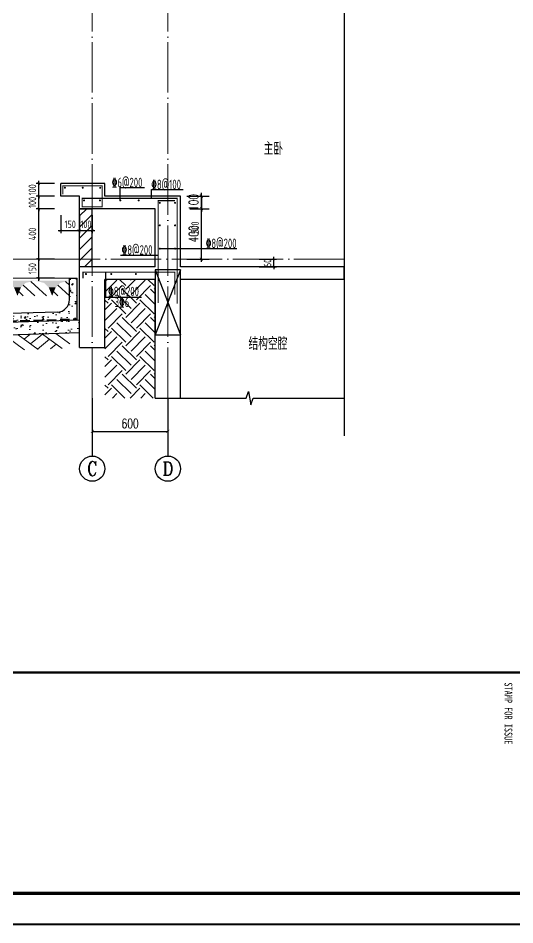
# Model space of a CAD drawing. Extents: x -1058961 to 23600, y -449123 to 2751847.
# Drawn here: x -124249 to -120308, y -38176 to -30993 of the extents above; entities that cross this region are included whole.
import ezdxf
from ezdxf.enums import TextEntityAlignment as Align

# ---------------------------------------------------------------- set-up
doc = ezdxf.new("R2010")
doc.units = 0
doc.header["$LTSCALE"] = 1000
doc.linetypes.add('DASH', pattern=[0.35, 0.25, -0.1])
doc.linetypes.add('DOTE', pattern=[2.42, 2, -0.2, 0.02, -0.2])
doc.layers.get('0').update_dxf_attribs({"linetype": 'CONTINUOUS'})
doc.layers.get('DEFPOINTS').update_dxf_attribs({"linetype": 'CONTINUOUS'})
for name, color, linetype in [('A-AXIS_TEXT', 7, 'CONTINUOUS'), ('AXIS', 3, 'CONTINUOUS'), ('COLUMN', 4, 'CONTINUOUS'), ('DIM', 2, 'CONTINUOUS'), ('DIM_SYMB', 3, 'CONTINUOUS'), ('PUB_DIM', 3, 'CONTINUOUS'), ('PUB_TEXT', 2, 'CONTINUOUS'), ('REIN', 6, 'CONTINUOUS'), ('S-大样-砼线', 7, 'CONTINUOUS'), ('S-引出线', 40, 'CONTINUOUS'), ('TEXT', 2, 'CONTINUOUS'), ('WALL', 5, 'CONTINUOUS'), ('yichutu', 7, 'CONTINUOUS')]:
    doc.layers.add(name, color=color, linetype=linetype)
for name, color, linetype, lineweight in [('AXIS_TEXT', 7, 'CONTINUOUS', 20), ('DOTE', 19, 'DOTE', 9), ('PUB_HATCH', 8, 'CONTINUOUS', 9), ('图框', 9, 'CONTINUOUS', 18), ('填充', 251, 'CONTINUOUS', 5), ('立面-中轮廓线', 30, 'CONTINUOUS', 35), ('粉刷', 251, 'CONTINUOUS', 9)]:
    doc.layers.add(name, color=color, linetype=linetype, lineweight=lineweight)
doc.styles.add('_TCH_AXIS', font='COMPLEX', dxfattribs={"bigfont": 'GBCBIG'})
doc.styles.add('_TCH_DIM_T3', font='SIMPLEX', dxfattribs={"width": 0.705882, "bigfont": 'GBCBIG'})
doc.styles.add('COMPLEX', font='COMPLEX')
doc.styles.add('TSSD_DIMENSION', font='Tssdeng.shx', dxfattribs={"width": 0.7, "bigfont": 'tssdchn.shx'})
doc.styles.add('TSSD_REIN', font='tssdeng.shx', dxfattribs={"width": 0.7, "height": 300, "bigfont": 'tssdchn.shx'})
doc.styles.add('建筑图签-1', font='simhei.ttf', dxfattribs={"width": 0.7})
doc.dimstyles.new('_TCH_ARCH&&25', dxfattribs={"dimtxt": 74.375, "dimasz": 25, "dimexe": 62.5, "dimexo": 75, "dimgap": 25, "dimtad": 1, "dimdec": 0, "dimzin": 0, "dimdsep": 46, "dimtxsty": '_TCH_DIM_T3', "dimblk": 'ARCHTICK', "dimcen": 0.09, "dimclrt": 7, "dimazin": 0, "dimtfac": 1, "dimtdec": 0, "dimtix": 1, "dimtmove": 2, "dimatfit": 3, "dimldrblk": 'ARCHTICK', "dimfxl": 0, "dimtolj": 1, "dimtzin": 0, "dimarcsym": 0})
doc.dimstyles.new('TSSD_20_20', dxfattribs={"dimtxt": 60, "dimasz": 20, "dimexe": 20, "dimexo": 50, "dimgap": 20, "dimtad": 1, "dimdec": 0, "dimzin": 0, "dimdsep": 46, "dimtxsty": 'TSSD_DIMENSION', "dimblk": 'ARCHTICK', "dimblk1": 'ARCHTICK', "dimblk2": 'ARCHTICK', "dimcen": 0, "dimdle": 20, "dimclrt": 7, "dimadec": 0, "dimazin": 0, "dimtfac": 1, "dimtdec": 0, "dimtix": 1, "dimtmove": 2, "dimatfit": 3, "dimfxl": 0, "dimtolj": 1, "dimtzin": 0, "dimarcsym": 0})
pattern_1 = [(50, (28072.99, 249033.25), (143.452037, -12.550427), [15, -165]), (355, (28072.99, 249033.25), (-27.750267, 150.438427), [12, -132]), (100.4514, (28084.94, 249032.2), (115.701876, 137.88791), [12.74804, -140.22842]), (46.1842, (28072.99, 249073.25), (213.44821, -33.1038), [22.5, -247.5]), (96.6356, (28090.77, 249070.5), (186.93254, 194.82357), [19.12206, -210.3426]), (351.1842, (28072.99, 249073.25), (186.93239, 194.82372), [18, -198]), (21, (28092.99, 249063.25), (119.38141, -80.52378), [15, -165]), (326, (28092.99, 249063.25), (48.663066, 145.03001), [12, -132]), (71.4514, (28102.93, 249056.54), (168.044526, 64.5061), [12.74804, -140.22842]), (37.5, (28072.986, 249033.25), (2.431971, 66.578771), [0, -130.4, 0, -134, 0, -132.5]), (7.5, (28072.986, 249033.25), (52.613907, 78.882342), [0, -76.4, 0, -127.4, 0, -50.5]), (327.5, (28028.386, 249033.25), (106.764487, -4.510974), [0, -50, 0, -156, 0, -207]), (317.5, (28008.39, 249033.25), (116.637234, 20.020996), [0, -65, 0, -103.6, 0, -147])]

# ---------------------------------------------------------------- blocks, each defined once
blk = doc.blocks.new('$LINEPAT$素土夯实')
at = {"color": 0}
for p, q in [((0, -210), (210, 0)), ((120, -300), (420, 0)), ((420, 0), (608, -188)), ((495, -300), (795, 0)), ((615, 0), (705, -90)), ((315, -105), (502, -293)), ((210, -210), (300, -300)), ((705, -300), (795, -210))]:
    blk.add_line(p, q, dxfattribs=at)
blk = doc.blocks.new('$LinePat$自然土壤')
at = {"color": 0}
for p, q in [((0, -90), (71, -19)), ((0, -300), (211, -89)), ((420, -300), (630, -90)), ((210, -300), (286, -224))]:
    blk.add_line(p, q, dxfattribs=at)
for points in [[(0, 0), (630, 0), (168, -45), (462, -45)], [(168, -45), (462, -45), (252, -132), (378, -132)], [(252, -132), (378, -132), (315, -300)]]:
    blk.add_solid(points, dxfattribs=at)
blk = doc.blocks.new('sanshui')
at = {"layer": '粉刷'}
h = blk.add_hatch(dxfattribs=at)
h.set_pattern_fill('混凝土', color=256, scale=20)
h.set_pattern_definition(pattern_1)
edge = h.paths.add_edge_path()
edge.add_line((346317.8, 427329.6), (346257.8, 427329.6))
edge.add_line((346257.8, 427329.6), (346257.8, 427160.3))
edge.add_arc((346157.8, 427160.3), 100, 271.71836, 360, ccw=False)
edge.add_line((346160.8, 427060.3), (345137.8, 427029.6))
edge.add_line((345137.8, 427029.6), (345137.8, 426969.6))
edge.add_line((345137.8, 426969.6), (346317.8, 427005))
edge.add_line((346317.8, 427005), (346317.8, 427329.6))
h = blk.add_hatch(dxfattribs=at)
h.set_pattern_fill('混凝土', color=256, scale=20)
h.set_pattern_definition(pattern_1)
h.paths.add_polyline_path([(346337.8, 426895.6), (346337.8, 426995.6), (345037.8, 426956.6), (345037.8, 426856.6)])
at = {"layer": 'COLUMN'}
for p, q in [((346257.8, 427329.6), (346317.8, 427329.6)), ((346257.8, 427160.3), (346257.8, 427329.6)), ((346317.8, 426995), (346317.8, 427329.6)), ((346160.8, 427060.3), (345137.8, 427029.6)), ((346338.1, 426995.6), (345037.8, 426956.6)), ((345137.8, 426959.6), (345137.8, 427029.6)), ((345037.8, 426856.6), (345037.8, 426956.6)), ((346338.1, 426895.6), (345037.8, 426856.6))]:
    blk.add_line(p, q, dxfattribs=at)
blk.add_arc((346157.8, 427160.3), 100, 271.71836, 0, dxfattribs=at)
at = {"layer": '立面-中轮廓线', "linetype": 'DASH', "ltscale": 0.3}
blk.add_lwpolyline([(345027.8, 426856.6), (345027.8, 426966.3), (346317.8, 427005)], dxfattribs=at)
at = {"layer": '粉刷'}
blk.add_line((344881.5, 427329.6), (346257.8, 427329.6), dxfattribs=at)
at = {"layer": '粉刷', "yscale": 0.4, "zscale": 0.4}
for name, p, xscale, rotation in [('$LinePat$自然土壤', (345156.8, 427309.6), -0.4369306507241237, 359.9999999999903), ('$LinePat$自然土壤', (345432, 427309.6), -0.4369306507241237, 359.9999999999903), ('$LinePat$自然土壤', (345707.3, 427309.6), -0.4369306507241237, 359.9999999999903), ('$LinePat$自然土壤', (345982.6, 427309.6), -0.4369306507241237, 359.9999999999903), ('$LinePat$自然土壤', (346257.8, 427309.6), -0.4369306507241237, 359.9999999999903), ('$LINEPAT$素土夯实', (346257.8, 426893.2), -0.5117605352322558, 1.718358001643932), ('$LINEPAT$素土夯实', (345444.5, 426868.8), -0.5117605352322558, 1.718358001643932), ('$LINEPAT$素土夯实', (345851.2, 426881), -0.5117605352322558, 1.718358001643932)]:
    blk.add_blockref(name, p, dxfattribs=dict(at, xscale=xscale, rotation=rotation))
blk = doc.blocks.new('GFDDDDRG')
at = {"layer": '图框'}
blk.add_lwpolyline([(923310, -107437), (923310, -159999), (893610, -159999), (893610, -107437)], close=True, dxfattribs=at)
blk.add_lwpolyline([(923310, -107437), (923310, -159999), (893610, -159999), (893610, -107437)], close=True, dxfattribs=at)
at = {"layer": '图框', "const_width": 50}
blk.add_lwpolyline([(894110, -159499), (922810, -159499), (922810, -108687), (894110, -108687)], close=True, dxfattribs=at)
at = {"layer": '图框', "const_width": 35}
blk.add_lwpolyline([(894110, -156002), (922810, -156002)], dxfattribs=at)
at = {"layer": '图框', "style": '建筑图签-1', "width": 0.7}
blk.add_text('STAMP FOR ISSUE', height=125, rotation=270, dxfattribs=at).set_placement((909150, -156158))
blk = doc.blocks.new('yct-1051-594-26275-14850-25-1002.0')
at = {"layer": 'yichutu', "color": 7}
blk.add_lwpolyline([(0, 0), (0, 14850), (26275, 14850), (26275, 0)], close=True, dxfattribs=at)
blk = doc.blocks.new('_ArchTick')
at = {"color": 0, "linetype": 'ByBlock', "const_width": 0.15}
blk.add_lwpolyline([(-0.5, -0.5), (0.5, 0.5)], dxfattribs=at)
blk = doc.blocks.new('*D2456')
at = {"layer": 'DEFPOINTS', "color": 0}
for p in [(-122386.3, -32903.1), (-122386.3, -32963.1), (-122220.3, -32903.1)]:
    blk.add_point(p, dxfattribs=at)
at = {"layer": 'DIM', "color": 0, "lineweight": -2}
for p, q in [((-122220.3, -32903.1), (-122220.3, -32883.1)), ((-122336.3, -32903.1), (-122200.3, -32903.1)), ((-122336.3, -32963.1), (-122200.3, -32963.1)), ((-122220.3, -32963.1), (-122220.3, -32903.1)), ((-122220.3, -32963.1), (-122220.3, -32983.1))]:
    blk.add_line(p, q, dxfattribs=at)
at = {"layer": 'DIM', "color": 0, "lineweight": -2, "xscale": 20, "yscale": 20, "zscale": 20}
for p, rotation in [((-122220.3, -32903.1), 270), ((-122220.3, -32963.1), 90)]:
    blk.add_blockref('_ArchTick', p, dxfattribs=dict(at, rotation=rotation))
at = {"layer": 'DIM', "color": 7, "insert": (-122270.3, -32933.1), "char_height": 60, "attachment_point": 5, "rotation": 90, "style": 'TSSD_DIMENSION'}
blk.add_mtext('\\A1;60', dxfattribs=at)
blk = doc.blocks.new('*D1473')
at = {"layer": 'DEFPOINTS', "color": 0}
for p in [(-123910.5, -32503.1), (-123760.5, -32503.1), (-123760.5, -32676.8)]:
    blk.add_point(p, dxfattribs=at)
at = {"layer": 'DIM', "color": 0, "lineweight": -2}
for p, q in [((-123910.5, -32553.1), (-123910.5, -32696.8)), ((-123760.5, -32553.1), (-123760.5, -32696.8)), ((-123930.5, -32676.8), (-123740.5, -32676.8))]:
    blk.add_line(p, q, dxfattribs=at)
at = {"layer": 'DIM', "color": 0, "lineweight": -2, "xscale": 20, "yscale": 20, "zscale": 20, "rotation": 180}
blk.add_blockref('_ArchTick', (-123910.5, -32676.8), dxfattribs=at)
at = {"layer": 'DIM', "color": 0, "lineweight": -2, "xscale": 20, "yscale": 20, "zscale": 20}
blk.add_blockref('_ArchTick', (-123760.5, -32676.8), dxfattribs=at)
at = {"layer": 'DIM', "color": 7, "insert": (-123835.5, -32626.8), "char_height": 60, "attachment_point": 5, "style": 'TSSD_DIMENSION'}
blk.add_mtext('\\A1;150', dxfattribs=at)
blk = doc.blocks.new('*D1474')
at = {"layer": 'DEFPOINTS', "color": 0}
for p in [(-123760.5, -32503.1), (-123660.5, -32503.1), (-123660.5, -32676.8)]:
    blk.add_point(p, dxfattribs=at)
at = {"layer": 'DIM', "color": 0, "lineweight": -2}
for p, q in [((-123760.5, -32553.1), (-123760.5, -32696.8)), ((-123660.5, -32553.1), (-123660.5, -32696.8)), ((-123760.5, -32676.8), (-123780.5, -32676.8)), ((-123760.5, -32676.8), (-123660.5, -32676.8)), ((-123660.5, -32676.8), (-123640.5, -32676.8))]:
    blk.add_line(p, q, dxfattribs=at)
at = {"layer": 'DIM', "color": 0, "lineweight": -2, "xscale": 20, "yscale": 20, "zscale": 20}
blk.add_blockref('_ArchTick', (-123760.5, -32676.8), dxfattribs=at)
at = {"layer": 'DIM', "color": 0, "lineweight": -2, "xscale": 20, "yscale": 20, "zscale": 20, "rotation": 180}
blk.add_blockref('_ArchTick', (-123660.5, -32676.8), dxfattribs=at)
at = {"layer": 'DIM', "color": 7, "insert": (-123710.5, -32626.8), "char_height": 60, "attachment_point": 5, "style": 'TSSD_DIMENSION'}
blk.add_mtext('\\A1;100', dxfattribs=at)
blk = doc.blocks.new('*D1475')
at = {"layer": 'AXIS', "color": 0, "lineweight": -2}
for p, q in [((-123660.5, -34078.1), (-123660.5, -34329.7)), ((-123060.5, -34078.1), (-123060.5, -34329.7)), ((-123660.5, -34267.2), (-123060.5, -34267.2))]:
    blk.add_line(p, q, dxfattribs=at)
at = {"layer": 'DEFPOINTS', "color": 0}
for p in [(-123660.5, -34003.1), (-123060.5, -34003.1), (-123060.5, -34267.2)]:
    blk.add_point(p, dxfattribs=at)
at = {"layer": 'AXIS', "color": 0, "lineweight": -2, "xscale": 25, "yscale": 25, "zscale": 25, "rotation": 180}
blk.add_blockref('_ArchTick', (-123660.5, -34267.2), dxfattribs=at)
at = {"layer": 'AXIS', "color": 0, "lineweight": -2, "xscale": 25, "yscale": 25, "zscale": 25}
blk.add_blockref('_ArchTick', (-123060.5, -34267.2), dxfattribs=at)
at = {"layer": 'AXIS', "color": 7, "insert": (-123360.5, -34205), "char_height": 74.38, "attachment_point": 5, "style": '_TCH_DIM_T3'}
blk.add_mtext('\\A1;600', dxfattribs=at)
blk = doc.blocks.new('*D1486')
at = {"layer": 'DEFPOINTS', "color": 0}
for p in [(-124085.1, -32303.1), (-123910.5, -32303.1), (-123910.5, -32403.1)]:
    blk.add_point(p, dxfattribs=at)
at = {"layer": 'DIM', "color": 0, "lineweight": -2}
for p, q in [((-123960.5, -32303.1), (-124105.1, -32303.1)), ((-124085.1, -32303.1), (-124085.1, -32283.1)), ((-124085.1, -32403.1), (-124085.1, -32303.1)), ((-123960.5, -32403.1), (-124105.1, -32403.1)), ((-124085.1, -32403.1), (-124085.1, -32423.1))]:
    blk.add_line(p, q, dxfattribs=at)
at = {"layer": 'DIM', "color": 0, "lineweight": -2, "xscale": 20, "yscale": 20, "zscale": 20}
for p, rotation in [((-124085.1, -32303.1), 270), ((-124085.1, -32403.1), 90)]:
    blk.add_blockref('_ArchTick', p, dxfattribs=dict(at, rotation=rotation))
at = {"layer": 'DIM', "color": 7, "insert": (-124135.1, -32353.1), "char_height": 60, "attachment_point": 5, "rotation": 90, "style": 'TSSD_DIMENSION'}
blk.add_mtext('\\A1;100', dxfattribs=at)
blk = doc.blocks.new('*D1487')
at = {"layer": 'DEFPOINTS', "color": 0}
for p in [(-124085.1, -32403.1), (-123910.5, -32403.1), (-123910.5, -32503.1)]:
    blk.add_point(p, dxfattribs=at)
at = {"layer": 'DIM', "color": 0, "lineweight": -2}
for p, q in [((-124085.1, -32403.1), (-124085.1, -32383.1)), ((-123960.5, -32403.1), (-124105.1, -32403.1)), ((-124085.1, -32503.1), (-124085.1, -32403.1)), ((-123960.5, -32503.1), (-124105.1, -32503.1)), ((-124085.1, -32503.1), (-124085.1, -32523.1))]:
    blk.add_line(p, q, dxfattribs=at)
at = {"layer": 'DIM', "color": 0, "lineweight": -2, "xscale": 20, "yscale": 20, "zscale": 20}
for p, rotation in [((-124085.1, -32403.1), 270), ((-124085.1, -32503.1), 90)]:
    blk.add_blockref('_ArchTick', p, dxfattribs=dict(at, rotation=rotation))
at = {"layer": 'DIM', "color": 7, "insert": (-124135.1, -32453.1), "char_height": 60, "attachment_point": 5, "rotation": 90, "style": 'TSSD_DIMENSION'}
blk.add_mtext('\\A1;100', dxfattribs=at)
blk = doc.blocks.new('*D1488')
at = {"layer": 'DEFPOINTS', "color": 0}
for p in [(-124085.1, -32903.1), (-123910.5, -32903.1), (-123910.5, -33053.1)]:
    blk.add_point(p, dxfattribs=at)
at = {"layer": 'DIM', "color": 0, "lineweight": -2}
for p, q in [((-124085.1, -33073.1), (-124085.1, -32883.1)), ((-123960.5, -32903.1), (-124105.1, -32903.1)), ((-123960.5, -33053.1), (-124105.1, -33053.1))]:
    blk.add_line(p, q, dxfattribs=at)
at = {"layer": 'DIM', "color": 0, "lineweight": -2, "xscale": 20, "yscale": 20, "zscale": 20}
for p, rotation in [((-124085.1, -32903.1), 90), ((-124085.1, -33053.1), 270)]:
    blk.add_blockref('_ArchTick', p, dxfattribs=dict(at, rotation=rotation))
at = {"layer": 'DIM', "color": 7, "insert": (-124135.1, -32978.1), "char_height": 60, "attachment_point": 5, "rotation": 90, "style": 'TSSD_DIMENSION'}
blk.add_mtext('\\A1;150', dxfattribs=at)
blk = doc.blocks.new('*D1489')
at = {"layer": 'DEFPOINTS', "color": 0}
for p in [(-122960.5, -32403.1), (-122794.5, -32403.1), (-122960.5, -32903.1)]:
    blk.add_point(p, dxfattribs=at)
at = {"layer": 'DIM', "color": 0, "lineweight": -2}
for p, q in [((-122794.5, -32923.1), (-122794.5, -32383.1)), ((-122910.5, -32403.1), (-122774.5, -32403.1)), ((-122910.5, -32903.1), (-122774.5, -32903.1))]:
    blk.add_line(p, q, dxfattribs=at)
at = {"layer": 'DIM', "color": 0, "lineweight": -2, "xscale": 20, "yscale": 20, "zscale": 20}
for p, rotation in [((-122794.5, -32403.1), 90), ((-122794.5, -32903.1), 270)]:
    blk.add_blockref('_ArchTick', p, dxfattribs=dict(at, rotation=rotation))
at = {"layer": 'DIM', "color": 7, "insert": (-122844.5, -32653.1), "char_height": 60, "attachment_point": 5, "rotation": 90, "style": 'TSSD_DIMENSION'}
blk.add_mtext('\\A1;500', dxfattribs=at)
blk = doc.blocks.new('_AXISO')
blk.add_circle((0, 0), 0.5)
at = {"layer": 'A-AXIS_TEXT', "style": 'COMPLEX', "width": 1.041667}
blk.add_attdef('A', text='', height=0.56, dxfattribs=at).set_placement((-0.25, -0.28), (0.25, -0.28), align=Align.FIT)
blk = doc.blocks.new('*D1211')
at = {"layer": 'DEFPOINTS', "color": 0}
for p in [(938.6, 1000), (1104.6, 1000), (938.6, 600)]:
    blk.add_point(p, dxfattribs=at)
at = {"layer": 'PUB_DIM', "color": 0, "lineweight": -2}
for p, q in [((1013.6, 1000), (1167.1, 1000)), ((1104.6, 600), (1104.6, 1000)), ((1013.6, 600), (1167.1, 600))]:
    blk.add_line(p, q, dxfattribs=at)
at = {"layer": 'PUB_DIM', "color": 0, "lineweight": -2, "xscale": 25, "yscale": 25, "zscale": 25}
for p, rotation in [((1104.6, 1000), 90), ((1104.6, 600), 270)]:
    blk.add_blockref('_ArchTick', p, dxfattribs=dict(at, rotation=rotation))
at = {"layer": 'PUB_DIM', "color": 7, "insert": (1042.4, 800), "char_height": 74.38, "attachment_point": 5, "rotation": 90, "style": '_TCH_DIM_T3'}
blk.add_mtext('\\A1;400', dxfattribs=at)
blk = doc.blocks.new('*D1212')
at = {"layer": 'DEFPOINTS', "color": 0}
for p in [(938.6, 1100), (938.6, 1000), (1104.6, 1000)]:
    blk.add_point(p, dxfattribs=at)
at = {"layer": 'PUB_DIM', "color": 0, "lineweight": -2}
for p, q in [((1013.6, 1100), (1167.1, 1100)), ((1104.6, 1100), (1104.6, 1125)), ((1104.6, 1100), (1104.6, 1000)), ((1013.6, 1000), (1167.1, 1000)), ((1104.6, 1000), (1104.6, 975))]:
    blk.add_line(p, q, dxfattribs=at)
at = {"layer": 'PUB_DIM', "color": 0, "lineweight": -2, "xscale": 25, "yscale": 25, "zscale": 25}
for p, rotation in [((1104.6, 1100), 270), ((1104.6, 1000), 90)]:
    blk.add_blockref('_ArchTick', p, dxfattribs=dict(at, rotation=rotation))
at = {"layer": 'PUB_DIM', "color": 7, "insert": (1042.4, 1050), "char_height": 74.38, "attachment_point": 5, "rotation": 90, "style": '_TCH_DIM_T3'}
blk.add_mtext('\\A1;100', dxfattribs=at)
blk = doc.blocks.new('*D3230')
at = {"layer": 'DEFPOINTS', "color": 0}
for p in [(-124085.1, -32503.1), (-123910.5, -32503.1), (-123910.5, -32903.1)]:
    blk.add_point(p, dxfattribs=at)
at = {"layer": 'DIM', "color": 0, "lineweight": -2}
for p, q in [((-123960.5, -32503.1), (-124105.1, -32503.1)), ((-124085.1, -32923.1), (-124085.1, -32483.1)), ((-123960.5, -32903.1), (-124105.1, -32903.1))]:
    blk.add_line(p, q, dxfattribs=at)
at = {"layer": 'DIM', "color": 0, "lineweight": -2, "xscale": 20, "yscale": 20, "zscale": 20}
for p, rotation in [((-124085.1, -32503.1), 90), ((-124085.1, -32903.1), 270)]:
    blk.add_blockref('_ArchTick', p, dxfattribs=dict(at, rotation=rotation))
at = {"layer": 'DIM', "color": 7, "insert": (-124135.1, -32703.1), "char_height": 60, "attachment_point": 5, "rotation": 90, "style": 'TSSD_DIMENSION'}
blk.add_mtext('\\A1;400', dxfattribs=at)
blk = doc.blocks.new('A$C0D001929')
at = {"layer": 'REIN', "const_width": 9}
for points in [[(4.5, 1114), (4.5, 1181.3), (316.6, 1181.3), (316.6, 1015.2), (159.3, 1015.2), (159.3, 1082.5), (911.9, 1082.5), (911.9, 247.5)], [(165.3, 447.6), (165.3, 497.9), (893.7, 497.9), (893.7, 318.4)]]:
    blk.add_lwpolyline(points, dxfattribs=at)
at = {"layer": 'REIN', "const_width": 8}
for points in [[(17.7, 1166.6, 1), (25.7, 1166.6, 1)], [(159.3, 1166.6, 1), (167.3, 1166.6, 1)], [(297.5, 1165.7, 1), (305.5, 1165.7, 1)], [(169.5, 1065.8, 1), (177.5, 1065.8, 1)], [(295.4, 1065.8, 1), (303.4, 1065.8, 1)], [(456.9, 1065.8, 1), (464.9, 1065.8, 1)], [(602.9, 1065.8, 1), (610.9, 1065.8, 1)], [(770.5, 1046.6, 1), (778.5, 1046.6, 1)], [(891.3, 1046.6, 1), (899.3, 1046.6, 1)], [(770.5, 868.2, 1), (778.5, 868.2, 1)], [(891.3, 868.2, 1), (899.3, 868.2, 1)], [(770.5, 684.1, 1), (778.5, 684.1, 1)], [(891.3, 684.1, 1), (899.3, 684.1, 1)], [(184.7, 482.8, 1), (192.7, 482.8, 1)], [(385.2, 482.8, 1), (393.2, 482.8, 1)], [(580.4, 482.8, 1), (588.4, 482.8, 1)]]:
    blk.add_lwpolyline(points, format="xyb", close=True, dxfattribs=at)
at = {"layer": 'REIN'}
blk.add_lwpolyline([(760.8, 253.1, 9, 9, 0), (760.8, 1064.2, 9, 9, 0), (895.5, 1064.2, 9, 9, 0)], format="xyseb", dxfattribs=at)
at = {"layer": 'S-大样-砼线'}
for p, q in [((738.6, 515), (938.6, 0)), ((938.6, 515), (738.6, 0))]:
    blk.add_line(p, q, dxfattribs=at)
blk.add_lwpolyline([(938.6, 515), (738.6, 515), (738.6, 0), (938.6, 0)], close=True, dxfattribs=at)
at = {"layer": 'S-引出线'}
for p, q in [((460.9, 1065.8), (460.9, 1168.9)), ((460.9, 1168.9), (653.1, 1168.9)), ((774.5, 684.1), (1386.4, 684.1)), ((463.5, 631), (760.8, 631)), ((343.6, 497.9), (343.6, 299.7)), ((343.6, 299.7), (628.8, 299.7))]:
    blk.add_line(p, q, dxfattribs=at)
blk.add_lwpolyline([(707.5, 1082.5), (707.5, 1153.3), (958.6, 1153.3)], dxfattribs=at)
at = {"layer": 'TEXT', "style": 'TSSD_REIN', "width": 0.7}
for s, p in [('%%1326@200', (393, 1170.4)), ('%%1328@100', (706.5, 1154.9)), ('%%1328@200', (471.5, 636)), ('%%1328@200', (1138.3, 688.2)), ('%%1328@200', (364, 306.8)), ('3%%1326', (416.3, 221))]:
    blk.add_text(s, height=75, rotation=0, dxfattribs=at).set_placement(p)
at = {"layer": 'PUB_DIM'}
dim = blk.add_linear_dim(base=(1104.6, 1000), p1=(938.6, 1100), p2=(938.6, 1000), angle=90, dimstyle='_TCH_ARCH&&25', dxfattribs=at)
dim.commit()
dim.dimension.update_dxf_attribs({"geometry": '*D1212', "text_midpoint": (1042.4, 1050)})
dim = blk.add_aligned_dim(p1=(938.6, 600), p2=(938.6, 1000), distance=-166, dimstyle='_TCH_ARCH&&25', dxfattribs=at)
dim.commit()
dim.dimension.update_dxf_attribs({"geometry": '*D1211', "text_midpoint": (1042.4, 800)})

msp = doc.modelspace()

# ---------------------------------------------------------------- hatches: boundary and pattern name
at = {"layer": 'PUB_HATCH'}
h = msp.add_hatch(dxfattribs=at)
h.set_pattern_fill('普通砖', color=256, scale=25, style=0)
h.set_pattern_definition([(45, (-668291.086, 135584.79), (-44.1941915, 44.1941915), [])])
h.paths.add_polyline_path([(-123760.49, -32963.12), (-123660.49, -32963.12), (-123660.49, -32503.12), (-123760.49, -32503.12)])
at = {"layer": '填充'}
h = msp.add_hatch(dxfattribs=at)
h.set_pattern_fill('EARTH', color=250, scale=50, angle=45, style=0)
h.set_pattern_definition([(45, (-1238658.76, -489196.5), (0, 224.506403), [158.75, -158.75]), (45, (-1238700.86, -489154.4), (0, 224.506403), [158.75, -158.75]), (45, (-1238742.95, -489112.3), (0, 224.506403), [158.75, -158.75]), (135, (-1238742.95, -489084.24), (-224.506403, 0), [158.75, -158.75]), (135, (-1238700.86, -489042.15), (-224.506403, 0), [158.75, -158.75]), (135, (-1238658.76, -489000.05), (-224.506403, 0), [158.75, -158.75])])
h.paths.add_polyline_path([(-123160.49, -34003.12), (-123160.49, -33063.12), (-123560.49, -33063.13), (-123560.49, -34003.12)])

# ---------------------------------------------------------------- linework, layer by layer
at = {"layer": 'AXIS'}
for p, q in [((-123660.52, -34003.12), (-123660.52, -34462.52)), ((-123060.52, -34003.12), (-123060.52, -34462.52))]:
    msp.add_line(p, q, dxfattribs=at)
at = {"layer": 'DIM_SYMB'}
for points in [[(-121661.96, -16923.12), (-121661.96, -25585), (-121609.46, -25604.11), (-121714.46, -25622.62), (-121661.96, -25641.25), (-121661.96, -34303.12)], [(-123160.49, -34003.12), (-122439.35, -34003.12), (-122420.24, -33950.62), (-122401.73, -34055.62), (-122383.1, -34003.12), (-121661.96, -34003.12)]]:
    msp.add_lwpolyline(points, dxfattribs=at)
at = {"layer": 'DOTE', "color": 1, "linetype": 'DOTE', "ltscale": 0.2}
for p, q in [((-123660.49, -34003.12), (-123660.49, -16323.12)), ((-123060.49, -34003.12), (-123060.49, -16323.12)), ((-121661.96, -32903.12), (-124830.68, -32903.12))]:
    msp.add_line(p, q, dxfattribs=at)
at = {"layer": 'WALL'}
for p, q in [((-123560.49, -32303.12), (-123910.49, -32303.12)), ((-123910.49, -32403.12), (-123910.49, -32303.12)), ((-123560.49, -32403.12), (-123560.49, -32303.12)), ((-123760.49, -32403.12), (-123910.49, -32403.12)), ((-123760.49, -32503.12), (-123760.49, -32403.12)), ((-122960.49, -32403.12), (-123560.49, -32403.12)), ((-122960.49, -32963.12), (-122960.49, -32403.12)), ((-123653.8, -32503.12), (-123760.49, -32503.12)), ((-123760.49, -32963.12), (-123760.49, -32503.12)), ((-123760.49, -32503.12), (-123660.49, -32503.12)), ((-123660.49, -32963.12), (-123660.49, -32503.12)), ((-123160.49, -32503.12), (-123653.8, -32503.12)), ((-123160.49, -32963.12), (-123160.49, -32503.12)), ((-123760.49, -33603.12), (-123760.49, -32963.12)), ((-123160.49, -32963.12), (-123760.49, -32963.12)), ((-121661.96, -32963.12), (-122960.49, -32963.12)), ((-121661.96, -33063.12), (-121661.96, -32963.12)), ((-123560.49, -33603.12), (-123560.49, -33063.12)), ((-123160.49, -33063.12), (-123560.49, -33063.12)), ((-123160.49, -34003.12), (-123160.49, -33063.12)), ((-121661.96, -33063.12), (-122960.49, -33063.12)), ((-122960.49, -34003.12), (-122960.49, -33063.12)), ((-123760.49, -33603.12), (-123560.49, -33603.12)), ((-123160.49, -34003.12), (-122960.49, -34003.12))]:
    msp.add_line(p, q, dxfattribs=at)

# ---------------------------------------------------------------- block references
at = {"xscale": 0.5, "yscale": 0.5, "zscale": 0.5}
msp.add_blockref('GFDDDDRG', (-574965.48, 41823.38), dxfattribs=at)
msp.add_blockref('sanshui', (-470098.61, -460382.75))
at = {"layer": 'AXIS'}
ref = msp.add_blockref('_AXISO', (-123660.52, -34562.52), dxfattribs=dict(at, xscale=200, yscale=200, zscale=200))
ref.add_attrib('A', 'C', dxfattribs={"layer": 'AXIS_TEXT', "height": 113.92, "style": '_TCH_AXIS'}).set_placement((-123701.21, -34619.48), (-123619.83, -34619.48), align=Align.FIT)
ref = msp.add_blockref('_AXISO', (-123060.52, -34562.52), dxfattribs=dict(at, xscale=200, yscale=200, zscale=200))
ref.add_attrib('A', 'D', dxfattribs={"layer": 'AXIS_TEXT', "height": 108.81, "style": '_TCH_AXIS'}).set_placement((-123104.56, -34616.92), (-123016.48, -34616.92), align=Align.FIT)
at = {"layer": 'TEXT'}
msp.add_blockref('A$C0D001929', (-123899.13, -33503.12), dxfattribs=at)
at = {"layer": 'yichutu', "rotation": 270}
msp.add_blockref('yct-1051-594-26275-14850-25-1002.0', (-128160.59, -11895.1), dxfattribs=at)

# ---------------------------------------------------------------- texts
at = {"layer": 'PUB_TEXT', "style": 'TSSD_REIN', "width": 0.7}
for s, p in [('主卧', (-122301.27, -32077.5)), ('结构空腔', (-122421.47, -33621.71))]:
    msp.add_text(s, height=100, dxfattribs=at).set_placement(p)

# ---------------------------------------------------------------- dimensions: what is measured, and where the dimension line sits
at = {"layer": 'AXIS'}
dim = msp.add_aligned_dim(p1=(-123660.49, -34003.12), p2=(-123060.49, -34003.12), distance=-264.03, dimstyle='_TCH_ARCH&&25', dxfattribs=at)
dim.commit()
dim.dimension.update_dxf_attribs({"geometry": '*D1475', "text_midpoint": (-123360.49, -34204.97)})
at = {"layer": 'DIM'}
for p1, p2, distance, picture, middle in [((-123910.49, -32403.12), (-123910.49, -32303.12), 174.61, '*D1486', (-124135.1, -32353.12)), ((-123910.49, -32503.12), (-123910.49, -32403.12), 174.61, '*D1487', (-124135.1, -32453.12)), ((-122960.49, -32903.12), (-122960.49, -32403.12), -165.96, '*D1489', (-122844.53, -32653.12)), ((-123910.49, -32903.12), (-123910.49, -32503.12), 174.61, '*D3230', (-124135.1, -32703.12)), ((-123910.49, -32503.12), (-123760.49, -32503.12), -173.71, '*D1473', (-123835.49, -32626.83)), ((-123760.49, -32503.12), (-123660.49, -32503.12), -173.71, '*D1474', (-123710.49, -32626.83)), ((-123910.49, -33053.12), (-123910.49, -32903.12), 174.61, '*D1488', (-124135.1, -32978.12)), ((-122386.26, -32963.12), (-122386.26, -32903.12), -165.96, '*D2456', (-122270.3, -32933.12))]:
    dim = msp.add_aligned_dim(p1=p1, p2=p2, distance=distance, dimstyle='TSSD_20_20', dxfattribs=at)
    dim.commit()
    dim.dimension.update_dxf_attribs({"geometry": picture, "text_midpoint": middle})

doc.saveas('drawing.dxf')
